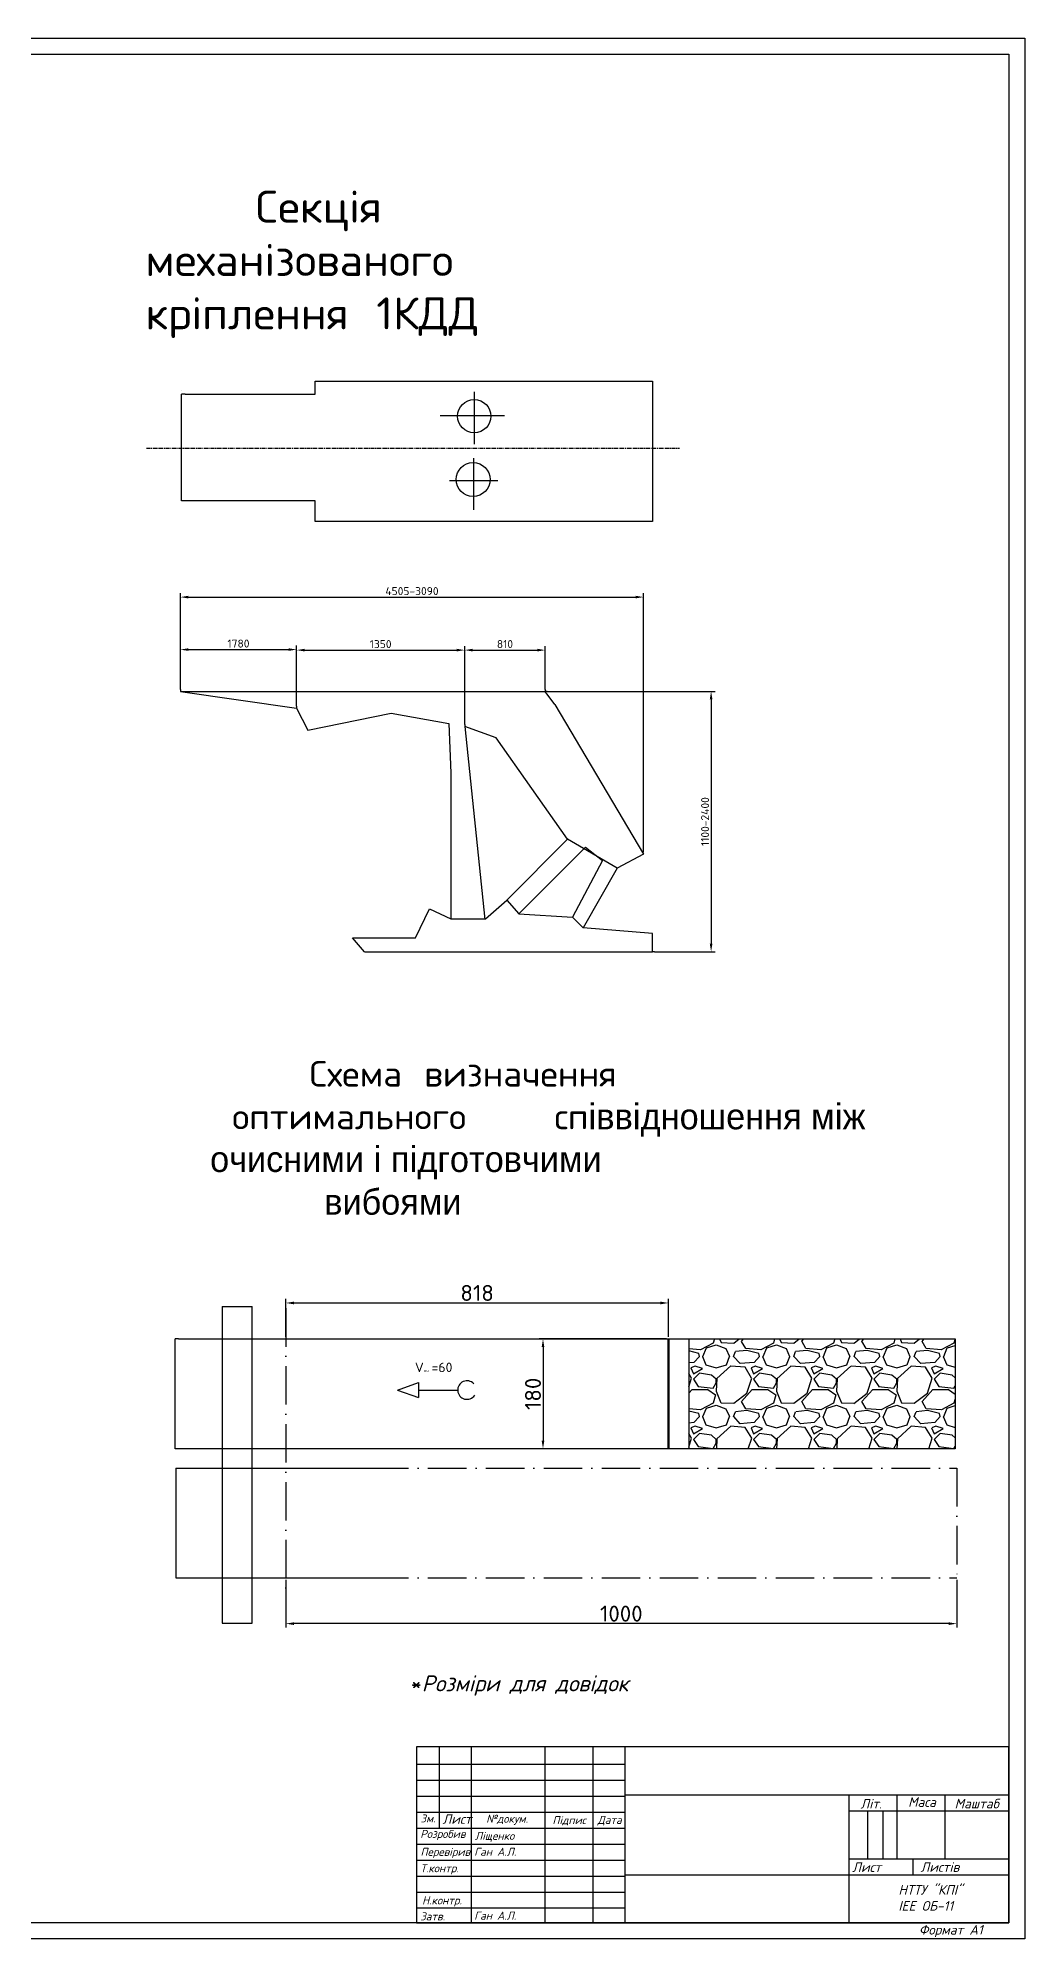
# Model space of a CAD drawing. Header units: millimetres. Extents: x 71 to 912, y 29 to 623.
# Drawn here: x 603 to 912, y 29 to 623 of the extents above; entities that cross this region are included whole.
import ezdxf

# ---------------------------------------------------------------- set-up
doc = ezdxf.new("R2010")
doc.units = ezdxf.units.MM
doc.linetypes.add('ACAD_ISO10W100', pattern=[18, 12, -3, 0, -3])
doc.linetypes.add('CENTER', pattern=[2, 1.25, -0.25, 0.25, -0.25])
doc.layers.get('Defpoints').update_dxf_attribs({"lineweight": 9})
doc.layers.add('1', color=7, linetype='Continuous')
doc.styles.get("Standard").update_dxf_attribs({"font": 'txt.shx'})
doc.dimstyles.new('ISO-25', dxfattribs={"dimtxt": 2.5, "dimasz": 2.5, "dimexe": 1.25, "dimexo": 0.625, "dimtad": 1, "dimtxsty": 'Standard', "dimcen": 2.5, "dimadec": 0, "dimazin": 0, "dimtfac": 1, "dimtmove": 0, "dimatfit": 3, "dimfxl": 1, "dimarcsym": 0})

# ---------------------------------------------------------------- blocks, each defined once
blk = doc.blocks.new('*D22')
at = {"layer": '1', "color": 0, "lineweight": -2, "transparency": 16777216}
for p, q in [((647.9, 419.47), (647.9, 449.57)), ((650.4, 448.32), (790.05, 448.32)), ((792.55, 368.61), (792.55, 449.57))]:
    blk.add_line(p, q, dxfattribs=at)
at = {"layer": '1', "color": 0, "transparency": 16777216}
for points in [[(650.4, 448.73), (650.4, 447.9), (647.9, 448.32)], [(790.05, 448.73), (790.05, 447.9), (792.55, 448.32)]]:
    blk.add_solid(points, dxfattribs=at)
at = {"layer": 'Defpoints', "color": 0, "transparency": 16777216}
for p in [(792.55, 448.32), (647.9, 418.84), (792.55, 367.98)]:
    blk.add_point(p, dxfattribs=at)
at = {"layer": '1', "color": 0, "transparency": 16777216, "insert": (720.22, 450.19), "char_height": 2.5, "attachment_point": 5}
blk.add_mtext('4505-3090', dxfattribs=at)
blk = doc.blocks.new('*D23')
at = {"layer": '1', "color": 0, "lineweight": -2, "transparency": 16777216}
for p, q in [((647.9, 419.47), (647.9, 433.16)), ((650.4, 431.91), (681.68, 431.91)), ((684.18, 414.21), (684.18, 433.16))]:
    blk.add_line(p, q, dxfattribs=at)
at = {"layer": '1', "color": 0, "transparency": 16777216}
for points in [[(650.4, 432.33), (650.4, 431.5), (647.9, 431.91)], [(681.68, 432.33), (681.68, 431.5), (684.18, 431.91)]]:
    blk.add_solid(points, dxfattribs=at)
at = {"layer": 'Defpoints', "color": 0, "transparency": 16777216}
for p in [(684.18, 431.91), (647.9, 418.84), (684.18, 413.58)]:
    blk.add_point(p, dxfattribs=at)
at = {"layer": '1', "color": 0, "transparency": 16777216, "insert": (666.04, 433.79), "char_height": 2.5, "attachment_point": 5}
blk.add_mtext('1780', dxfattribs=at)
blk = doc.blocks.new('*D24')
at = {"layer": '1', "color": 0, "lineweight": -2, "transparency": 16777216}
for p, q in [((684.18, 414.21), (684.18, 433)), ((686.68, 431.75), (734.2, 431.75)), ((736.7, 408.51), (736.7, 433))]:
    blk.add_line(p, q, dxfattribs=at)
at = {"layer": '1', "color": 0, "transparency": 16777216}
for points in [[(686.68, 432.17), (686.68, 431.34), (684.18, 431.75)], [(734.2, 432.17), (734.2, 431.34), (736.7, 431.75)]]:
    blk.add_solid(points, dxfattribs=at)
at = {"layer": 'Defpoints', "color": 0, "transparency": 16777216}
for p in [(736.7, 431.75), (684.18, 413.58), (736.7, 407.88)]:
    blk.add_point(p, dxfattribs=at)
at = {"layer": '1', "color": 0, "transparency": 16777216, "insert": (710.44, 433.63), "char_height": 2.5, "attachment_point": 5}
blk.add_mtext('1350', dxfattribs=at)
blk = doc.blocks.new('*D25')
at = {"layer": '1', "color": 0, "lineweight": -2, "transparency": 16777216}
for p, q in [((762.45, 418.84), (814.9, 418.84)), ((813.65, 416.34), (813.65, 340.01)), ((795.93, 337.51), (814.9, 337.51))]:
    blk.add_line(p, q, dxfattribs=at)
at = {"layer": '1', "color": 0, "transparency": 16777216}
for points in [[(813.23, 416.34), (814.07, 416.34), (813.65, 418.84)], [(813.23, 340.01), (814.07, 340.01), (813.65, 337.51)]]:
    blk.add_solid(points, dxfattribs=at)
at = {"layer": 'Defpoints', "color": 0, "transparency": 16777216}
for p in [(761.83, 418.84), (795.3, 337.51), (813.65, 337.51)]:
    blk.add_point(p, dxfattribs=at)
at = {"layer": '1', "color": 0, "transparency": 16777216, "insert": (811.77, 378.18), "char_height": 2.5, "attachment_point": 5, "rotation": 90}
blk.add_mtext('1100-2400', dxfattribs=at)
blk = doc.blocks.new('*D27')
at = {"layer": '1', "color": 0, "lineweight": -2, "transparency": 16777216}
for p, q in [((736.7, 419.47), (736.7, 433)), ((739.2, 431.75), (759.33, 431.75)), ((761.83, 419.47), (761.83, 433))]:
    blk.add_line(p, q, dxfattribs=at)
at = {"layer": '1', "color": 0, "transparency": 16777216}
for points in [[(739.2, 432.17), (739.2, 431.33), (736.7, 431.75)], [(759.33, 432.17), (759.33, 431.33), (761.83, 431.75)]]:
    blk.add_solid(points, dxfattribs=at)
at = {"layer": 'Defpoints', "color": 0, "transparency": 16777216}
for p in [(761.83, 431.75), (736.7, 418.84), (761.83, 418.84)]:
    blk.add_point(p, dxfattribs=at)
at = {"layer": '1', "color": 0, "transparency": 16777216, "insert": (749.26, 433.63), "char_height": 2.5, "attachment_point": 5}
blk.add_mtext('810', dxfattribs=at)
blk = doc.blocks.new('*D29')
at = {"layer": '1', "color": 0, "lineweight": -2, "transparency": 16777216}
for p, q in [((680.83, 217.12), (680.83, 229)), ((683.33, 227.75), (797.82, 227.75)), ((800.32, 217.12), (800.32, 229))]:
    blk.add_line(p, q, dxfattribs=at)
at = {"layer": '1', "color": 0, "transparency": 16777216}
for points in [[(683.33, 228.17), (683.33, 227.33), (680.83, 227.75)], [(797.82, 228.17), (797.82, 227.33), (800.32, 227.75)]]:
    blk.add_solid(points, dxfattribs=at)
at = {"layer": 'Defpoints', "color": 0, "transparency": 16777216}
for p in [(800.32, 227.75), (680.83, 216.5), (800.32, 216.5)]:
    blk.add_point(p, dxfattribs=at)
at = {"layer": '1', "color": 0, "lineweight": 30, "transparency": 16777216, "insert": (740.57, 230.88), "char_height": 2.5, "attachment_point": 5}
blk.add_mtext('{\\H2x;818}', dxfattribs=at)
blk = doc.blocks.new('*D30')
at = {"layer": '1', "color": 0, "lineweight": -2, "transparency": 16777216}
for p, q in [((799.69, 216.5), (759.9, 216.5)), ((761.15, 214), (761.15, 184.72)), ((799.69, 182.22), (759.9, 182.22))]:
    blk.add_line(p, q, dxfattribs=at)
at = {"layer": '1', "color": 0, "transparency": 16777216}
for points in [[(760.73, 214), (761.56, 214), (761.15, 216.5)], [(760.73, 184.72), (761.56, 184.72), (761.15, 182.22)]]:
    blk.add_solid(points, dxfattribs=at)
at = {"layer": 'Defpoints', "color": 0, "transparency": 16777216}
for p in [(800.32, 216.5), (761.15, 182.22), (800.32, 182.22)]:
    blk.add_point(p, dxfattribs=at)
at = {"layer": '1', "color": 0, "lineweight": 30, "transparency": 16777216, "insert": (758.02, 199.36), "char_height": 2.5, "attachment_point": 5, "rotation": 90}
blk.add_mtext('{\\H2x;180}', dxfattribs=at)
blk = doc.blocks.new('*D31')
at = {"layer": '1', "color": 0, "lineweight": -2, "transparency": 16777216}
for p, q in [((680.83, 141.28), (680.83, 126.3)), ((890.38, 141.28), (890.38, 126.3)), ((887.88, 127.55), (683.33, 127.55))]:
    blk.add_line(p, q, dxfattribs=at)
at = {"layer": '1', "color": 0, "transparency": 16777216}
for points in [[(683.33, 127.97), (683.33, 127.14), (680.83, 127.55)], [(887.88, 127.97), (887.88, 127.14), (890.38, 127.55)]]:
    blk.add_solid(points, dxfattribs=at)
at = {"layer": 'Defpoints', "color": 0, "transparency": 16777216}
for p in [(680.83, 141.9), (890.38, 141.9), (680.83, 127.55)]:
    blk.add_point(p, dxfattribs=at)
at = {"layer": '1', "color": 0, "lineweight": 30, "transparency": 16777216, "insert": (785.61, 130.68), "char_height": 2.5, "attachment_point": 5}
blk.add_mtext('{\\H2x;1000}', dxfattribs=at)

msp = doc.modelspace()

# ---------------------------------------------------------------- hatches: boundary and pattern name
at = {"layer": '1', "lineweight": 30}
h = msp.add_hatch(dxfattribs=at)
h.set_pattern_fill('GRAVEL', color=256, scale=0.74)
h.set_pattern_definition([(228.01279, (114.4045, 41.7712), (-150.368, -169.164), [2.52874, -250.34558]), (184.96974, (112.7129, 39.89164), (225.5519999, 18.7960011), [4.3394, -429.59996]), (132.51045, (108.3898, 39.5157), (187.96, -206.756), [3.05976, -302.91695]), (267.27369, (101.0594, 34.8167), (18.796, 375.92), [3.95163, -391.21164]), (292.83365, (100.8714, 30.8696), (-93.98, 225.552), [3.8749, -383.61458]), (357.27369, (102.3751, 27.2983), (-375.92, 18.796), [3.95163, -391.21164]), (37.69424, (106.32224, 27.11036), (-244.348, -187.96), [5.22583, -517.35705]), (72.25533, (110.45736, 30.3057), (131.57200004, 413.512), [4.93372, -488.4389]), (121.42957, (111.961, 35.0047), (-150.368, 244.348), [3.96502, -392.53704]), (175.23636, (109.8935, 38.388), (206.756, -18.796), [4.52668, -221.80713]), (222.39744, (105.38244, 38.7639), (-225.552, -206.756), [5.85398, -579.54412]), (138.81407, (119.6674, 34.6288), (-131.572, 112.776), [1.99803, -197.8062]), (171.46923, (118.1637, 35.9445), (244.348, -37.592), [3.80125, -376.32433]), (225, (114.405, 36.508), (-3e-15, -18.796), [2.65815, -23.9234]), (203.1986, (113.0888, 38.764), (93.98, 37.592), [1.43147, -141.7146]), (291.8014, (111.773, 38.2), (-18.796, 56.388), [2.0244, -99.19517]), (30.96376, (112.525, 36.3204), (56.388, 37.592), [3.28797, -106.3106]), (161.56505, (115.3443, 38.012), (37.592, -18.796), [2.37752, -57.06065]), (16.38954, (100.8714, 38.2), (187.96, 56.388), [3.33065, -329.73532]), (70.34618, (104.0667, 39.1398), (-75.184, -206.756), [2.79423, -276.6284]), (293.1986, (115.3443, 41.7712), (-37.592, 93.98), [2.8629, -140.28316]), (343.61046, (116.4721, 39.1398), (-187.96, 56.388), [3.33065, -329.73532]), (339.44395, (100.8714, 26.5465), (-93.98, 37.592), [3.21186, -157.38123]), (294.77514, (103.8788, 25.4187), (-93.9800001, 206.756), [2.69117, -266.4266]), (66.8014, (115.5323, 22.9752), (37.592, 93.98), [2.8629, -140.28316]), (17.35402, (116.66, 25.6067), (-244.348, -75.184), [3.1508, -311.92758]), (69.44395, (106.3222, 22.9752), (-37.592, -93.98), [1.60593, -158.98716]), (101.30993, (114.4045, 22.9752), (-18.796, 75.184), [0.9584, -94.88276]), (165.96376, (114.2166, 23.915), (56.388, -18.796), [3.8749, -73.623]), (186.009, (110.4574, 24.8548), (187.96, 18.796), [3.59098, -355.5061]), (303.6901, (112.525, 34.629), (-18.796, 37.592), [2.7108, -65.05915]), (353.15723, (114.0286, 32.37324), (319.532, -37.592), [4.73272, -468.53847]), (60.9454, (118.7276, 31.8094), (-75.184, -131.572), [1.93516, -191.5815]), (90, (119.667, 33.501), (-18.796, 18.796), [1.12776, -17.66824]), (120.25644, (110.0814, 25.4187), (75.184, -131.572), [2.6112, -258.51116]), (48.01279, (108.7657, 27.6742), (150.368, 169.164), [5.05748, -247.81684]), (0, (112.149, 31.433), (18.796, 18.796), [4.88696, -13.90904]), (325.30485, (117.036, 31.4334), (187.96, -131.5719999), [2.9719, -294.21894]), (254.0546, (119.4794, 29.7418), (-18.796, -75.184), [2.73674, -134.1002]), (207.64598, (118.7276, 27.1104), (-357.124, -187.96), [4.45587, -441.13224]), (175.42608, (114.7804, 25.0428), (-244.348, 18.796), [4.71402, -466.68726])])
h.paths.add_polyline_path([(889.89, 182.221), (889.89, 216.5), (806.639, 216.5), (806.639, 182.221)])

# ---------------------------------------------------------------- linework, layer by layer
for p, q in [((70.667, 623.015), (911.667, 623.015)), ((90.667, 618.015), (906.667, 618.015)), ((90.667, 618.015), (906.667, 618.015)), ((90.667, 618.015), (906.667, 618.015)), ((906.667, 618.015), (906.667, 34.015)), ((906.667, 618.015), (906.667, 34.015)), ((906.667, 618.015), (906.667, 34.015)), ((911.667, 623.015), (911.667, 29.015)), ((806.639, 216.5), (806.639, 182.221)), ((715.708, 200.545), (722.233, 202.925)), ((722.233, 202.925), (722.233, 198.181)), ((715.708, 200.545), (722.233, 198.181)), ((722.233, 200.545), (734.496, 200.545)), ((646.447, 176.181), (707.121, 176.181)), ((646.447, 141.901), (707.117, 141.901)), ((906.667, 89.015), (906.667, 89.015)), ((906.667, 89.015), (906.667, 74.015)), ((906.667, 74.015), (906.667, 74.015)), ((906.667, 74.015), (906.667, 54.015)), ((906.667, 74.015), (906.667, 69.015)), ((906.667, 69.015), (906.667, 69.015)), ((906.667, 59.015), (906.667, 59.015)), ((906.667, 54.015), (906.667, 54.015)), ((906.667, 54.015), (906.667, 49.015)), ((906.667, 49.015), (906.667, 49.015)), ((906.667, 34.015), (90.667, 34.015)), ((906.667, 34.015), (90.667, 34.015)), ((906.667, 34.015), (90.667, 34.015)), ((906.667, 34.015), (721.667, 34.015)), ((721.667, 34.015), (721.667, 34.015)), ((906.667, 34.015), (856.667, 34.015)), ((856.667, 34.015), (856.667, 34.015)), ((906.667, 34.015), (906.667, 34.015)), ((911.667, 29.015), (70.667, 29.015))]:
    msp.add_line(p, q, dxfattribs=at)
at = {"layer": '1'}
for p, q in [((906.667, 618.015), (906.667, 618.015)), ((906.667, 618.015), (906.667, 618.015)), ((648.28, 512.774), (648.28, 512.774)), ((648.28, 478.379), (648.28, 511.706)), ((649.348, 511.706), (648.28, 511.706)), ((649.348, 511.706), (689.961, 511.706)), ((689.961, 511.706), (689.961, 515.765)), ((689.961, 515.765), (795.34, 515.765)), ((739.645, 512.46), (739.645, 496.061)), ((795.34, 515.765), (795.34, 471.97)), ((729.043, 505.059), (749.153, 505.059)), ((739.477, 491.773), (739.477, 475.627)), ((731.988, 484.793), (747.049, 484.793)), ((689.961, 478.379), (648.28, 478.379)), ((689.961, 471.97), (689.961, 478.379)), ((795.34, 471.97), (689.961, 471.97)), ((647.895, 419.468), (647.895, 418.843)), ((647.895, 418.843), (761.825, 418.843)), ((647.895, 418.843), (684.184, 413.584)), ((761.825, 419.468), (761.825, 418.843)), ((764.819, 414.763), (761.825, 418.843)), ((762.45, 418.843), (761.825, 418.843)), ((684.184, 414.209), (684.184, 413.584)), ((684.184, 413.584), (687.724, 406.704)), ((687.724, 406.704), (713.685, 412.011)), ((713.685, 412.011), (731.778, 408.866)), ((764.819, 414.763), (792.55, 367.981)), ((731.778, 408.866), (732.368, 393.338)), ((736.695, 408.509), (736.695, 407.884)), ((736.695, 407.884), (743.016, 347.586)), ((746.529, 404.346), (736.695, 407.884)), ((768.753, 372.699), (746.529, 404.346)), ((732.368, 393.338), (732.368, 370.733)), ((732.368, 370.733), (732.368, 347.736)), ((768.753, 372.699), (749.872, 353.632)), ((753.609, 349.308), (774.456, 370.144)), ((784.29, 363.657), (768.753, 372.699)), ((774.456, 370.144), (779.766, 366.016)), ((779.766, 366.016), (770.326, 348.325)), ((784.29, 363.657), (773.669, 344.984)), ((792.55, 367.981), (784.29, 363.657)), ((721.355, 341.839), (725.682, 350.881)), ((725.682, 350.881), (732.368, 347.736)), ((743.185, 347.736), (749.872, 353.632)), ((749.872, 353.632), (753.609, 349.308)), ((732.368, 347.736), (743.185, 347.736)), ((753.609, 349.308), (770.326, 348.325)), ((770.326, 348.325), (773.669, 344.984)), ((795.303, 343.215), (773.669, 344.984)), ((701.688, 341.839), (721.355, 341.839)), ((705.424, 337.514), (701.688, 341.839)), ((795.303, 337.514), (795.303, 343.215)), ((705.424, 337.514), (795.303, 337.514)), ((795.928, 337.514), (795.303, 337.514)), ((660.943, 226.639), (660.943, 127.728)), ((660.943, 226.639), (670.291, 226.639)), ((670.291, 226.317), (670.291, 226.639)), ((670.291, 127.728), (670.291, 226.317)), ((646.317, 182.221), (646.317, 216.5)), ((647.286, 216.5), (646.317, 216.5)), ((647.286, 216.5), (889.89, 216.5)), ((889.89, 216.5), (889.89, 182.221)), ((889.89, 182.221), (646.317, 182.221)), ((646.447, 176.181), (646.447, 141.901)), ((890.289, 176.181), (890.383, 176.181)), ((660.943, 127.728), (670.291, 127.728))]:
    msp.add_line(p, q, dxfattribs=at)
at = {"layer": '1', "linetype": 'CENTER'}
msp.add_line((637.279, 494.898), (803.726, 494.898), dxfattribs=at)
at = {"layer": '1', "linetype": 'ACAD_ISO10W100', "lineweight": 30}
for p, q in [((680.832, 226.096), (680.832, 126.378)), ((707.121, 176.181), (890.289, 176.181)), ((890.383, 176.181), (890.383, 141.901)), ((707.117, 141.901), (890.383, 141.901))]:
    msp.add_line(p, q, dxfattribs=at)
at = {"layer": '1', "lineweight": 70}
msp.add_line((800.316, 216.5), (800.316, 182.221), dxfattribs=at)
at = {"layer": '1', "color": 7, "lineweight": 30}
for p, q in [((906.667, 89.015), (721.667, 89.015)), ((721.667, 89.015), (721.667, 34.015)), ((721.667, 83.627), (786.667, 83.627)), ((728.667, 89.015), (728.667, 63.627)), ((738.667, 89.015), (738.667, 34.015)), ((761.667, 89.015), (761.667, 34.015)), ((776.667, 89.015), (776.667, 34.015)), ((786.667, 89.015), (786.667, 34.015)), ((906.667, 34.015), (906.667, 89.015)), ((721.667, 78.627), (786.667, 78.627)), ((721.667, 73.627), (786.667, 73.627)), ((786.667, 74.015), (906.667, 74.015)), ((856.667, 74.015), (856.667, 34.015)), ((871.667, 74.015), (871.667, 54.015)), ((886.667, 74.015), (886.667, 54.015)), ((721.667, 68.627), (786.667, 68.627)), ((856.667, 69.015), (906.667, 69.015)), ((862.446, 69.015), (862.446, 54.015)), ((867.251, 69.015), (867.251, 54.015)), ((721.667, 63.627), (786.667, 63.627)), ((721.667, 58.627), (786.667, 58.627)), ((721.667, 53.627), (786.667, 53.627)), ((856.667, 54.015), (906.667, 54.015)), ((876.667, 54.015), (876.667, 49.015)), ((721.667, 48.627), (786.667, 48.627)), ((786.667, 49.015), (906.667, 49.015)), ((721.667, 43.627), (786.667, 43.627)), ((721.667, 38.702), (786.667, 38.702)), ((721.667, 34.015), (906.667, 34.015))]:
    msp.add_line(p, q, dxfattribs=at)
at = {"layer": '1'}
for centre, radius in [((739.665, 504.856), 5.208), ((739.308, 485.045), 5.298)]:
    msp.add_circle(centre, radius, dxfattribs=at)
at = {"layer": '1', "lineweight": 30}
msp.add_arc((737.405, 200.545), 2.909, 42.401108, 326.473331, dxfattribs=at)

# ---------------------------------------------------------------- texts
at = {"layer": '1', "insert": (636.933, 575.317), "char_height": 5, "attachment_point": 1}
msp.add_mtext_dynamic_manual_height_columns('  {\\H2x;   Секцiя         механiзованого \\Pкрiплення 1КДД}', width=195.54642, gutter_width=12.5, heights=[0], dxfattribs=at)
at = {"layer": '1', "lineweight": 30, "attachment_point": 1}
for s, width, insert, char_height in [('  {\\H0.8x;  Схема визначення                  оптимального    сп\\fArial|b0|i0|c204|p34;і\\Ftxt|c204;вв\\fArial|b0|i0|c204|p34;і\\Ftxt|c204;дношення м\\fArial|b0|i0|c204|p34;і\\Ftxt|c204;ж очисними \\fArial|b0|i0|c204|p34;і\\Ftxt|c204; п\\fArial|b0|i0|c204|p34;і\\Ftxt|c204;дготовчими \\P            вибоями                                           }', 241.02767, (657.175, 303.358), 10), ('V{\\H0.33333x;оч }=60', 15.36, (721.126, 209.131), 3)]:
    msp.add_mtext_dynamic_manual_height_columns(s, width=width, gutter_width=12.5, heights=[0], dxfattribs=dict(at, insert=insert, char_height=char_height))
for s, insert, char_height, width in [('{\\fISOCPEUR|b0|i0|c204|p34;*\\fISOCPEUR|b0|i1|c204|p34;Розміри для довідок\\H0.99996x; }', (719.871, 111.385), 5, 68.29335), ('{\\fISOCPEUR|b0|i1|c204|p34;Літ.}', (860.286, 72.777), 3, 12.69106), ('{\\fISOCPEUR|b0|i1|c204|p34;Маса}', (875.163, 73.295), 3, 12.69106), ('{\\fISOCPEUR|b0|i1|c204|p34;Маштаб}', (889.69, 72.814), 3, 12.69106), ('{\\fISOCPEUR|b0|i1|c204|p34;Зм.}', (722.882, 67.917), 2.5, 12.69106), ('{\\fISOCPEUR|b0|i1|c204|p34;Лист}', (729.767, 67.99), 3, 12.69106), ('{\\fISOCPEUR|b0|i1|c204|p34;№докум.}', (743.396, 67.847), 2.5, 12.69106), ('{\\fISOCPEUR|b0|i1|c204|p34;Підпис}', (764.083, 67.388), 2.5, 12.69106), ('{\\fISOCPEUR|b0|i1|c204|p34;Дата}', (778.19, 67.465), 2.5, 12.69106), ('{\\fISOCPEUR|b0|i1|c204|p34;Розробив}', (722.81, 63.089), 2.5, 12.69106), ('{\\fISOCPEUR|b0|i1|c204|p34;Ліщенко}', (739.887, 62.489), 2.5, 16.18523), ('{\\fISOCPEUR|b0|i1|c204|p34;Перевірив}', (722.887, 57.489), 2.5, 12.69106), ('{\\fISOCPEUR|b0|i1|c204|p34;Ган А.Л.}', (739.647, 57.504), 2.5, 14.26719), ('{\\fISOCPEUR|b0|i1|c204|p34;Т.контр.}', (722.829, 52.359), 2.5, 12.69106), ('{\\fISOCPEUR|b0|i1|c204|p34;Лист}', (857.721, 52.965), 3, 12.69106), ('{\\fISOCPEUR|b0|i1|c204|p34;Листів}', (879.061, 52.99), 3, 12.69106), ('{\\fISOCPEUR|b0|i1|c204|p34;Н.контр.}', (723.383, 42.333), 2.5, 12.69106), ('{\\fISOCPEUR|b0|i1|c204|p34;НТТУ "КПІ"\\PІЕЕ ОБ-11}', (872.143, 45.856), 3, 27.86101), ('{\\fISOCPEUR|b0|i1|c204|p34;Затв\\fISOCPEUR|b0|i1|c0|p34;.}', (722.781, 37.333), 2.5, 12.69106), ('{\\fISOCPEUR|b0|i1|c204|p34;Ган А.Л.}', (739.647, 37.557), 2.5, 14.26719), ('{\\fISOCPEUR|b0|i1|c204|p34;Формат А\\fISOCPEUR|b0|i1|c0|p34;1}', (878.558, 33.382), 3, 46.82355)]:
    msp.add_mtext(s, dxfattribs=dict(at, insert=insert, char_height=char_height, width=width))

# ---------------------------------------------------------------- dimensions: what is measured, and where the dimension line sits
at = {"layer": '1'}
for base, p1, p2, text, picture, middle in [((792.55, 448.318), (647.895, 418.843), (792.55, 367.981), '4505-3090', '*D22', (720.223, 450.193)), ((684.184, 431.914), (647.895, 418.843), (684.184, 413.584), '1780', '*D23', (666.04, 433.789)), ((736.695, 431.753), (684.184, 413.584), (736.695, 407.884), '1350', '*D24', (710.44, 433.628)), ((761.825, 431.751), (736.695, 418.843), (761.825, 418.843), '810', '*D27', (749.26, 433.626))]:
    dim = msp.add_linear_dim(base=base, p1=p1, p2=p2, text=text, dimstyle='ISO-25', dxfattribs=at)
    dim.commit()
    dim.dimension.update_dxf_attribs({"geometry": picture, "text_midpoint": middle})
dim = msp.add_linear_dim(base=(813.649, 337.514), p1=(761.825, 418.843), p2=(795.303, 337.514), angle=90, text='1100-2400', dimstyle='ISO-25', dxfattribs=at)
dim.commit()
dim.dimension.update_dxf_attribs({"geometry": '*D25', "text_midpoint": (811.774, 378.179)})
at = {"layer": '1', "lineweight": 30}
for base, p1, p2, text, picture, middle in [((800.316, 227.751), (680.832, 216.5), (800.316, 216.5), '{\\H2x;818}', '*D29', (740.574, 230.876)), ((680.832, 127.553), (890.383, 141.901), (680.832, 141.901), '{\\H2x;1000}', '*D31', (785.607, 130.678))]:
    dim = msp.add_linear_dim(base=base, p1=p1, p2=p2, text=text, dimstyle='ISO-25', dxfattribs=at)
    dim.commit()
    dim.dimension.update_dxf_attribs({"geometry": picture, "text_midpoint": middle})
dim = msp.add_linear_dim(base=(761.147, 182.221), p1=(800.316, 216.5), p2=(800.316, 182.221), angle=90, text='{\\H2x;180}', dimstyle='ISO-25', dxfattribs=at)
dim.commit()
dim.dimension.update_dxf_attribs({"geometry": '*D30', "text_midpoint": (758.022, 199.36)})

doc.saveas('drawing.dxf')
